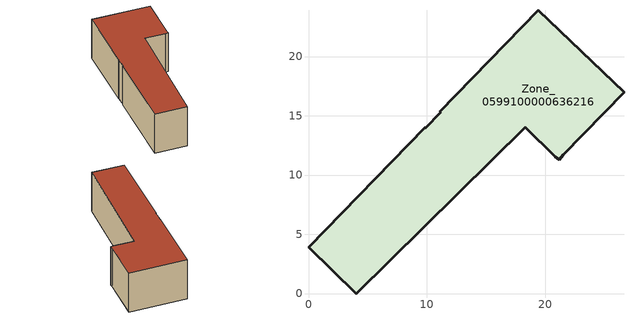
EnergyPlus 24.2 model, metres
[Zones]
Zone_0599100000636216
 floor ground (C_G): 0,3.9 9.85,14.05 9.87,13.97 11.17,15.29 11.08,15.32 19.39,23.89 26.63,16.98 21.51,11.72 21.16,11.29 20.84,11.53 18.3,14.05 4.04,0 z0
 wall outside (C_F): 21.51,11.72 26.63,16.98 19.39,23.89 11.08,15.32 11.17,15.29 9.87,13.97 9.85,14.05 0,3.9 4.04,0 18.3,14.05 20.84,11.53 21.16,11.29 21.51,11.72 z0:7.56
 roof outside (C_R): 4.04,0 18.3,14.05 20.84,11.53 21.16,11.29 21.51,11.72 26.63,16.98 19.39,23.89 11.08,15.32 11.17,15.29 9.87,13.97 9.85,14.05 0,3.9 z7.56
[BUILDING]
Pand.0599100000636216: North Axis=0; Terrain=City; Loads Convergence Tolerance Value=0.04; Temperature Convergence Tolerance Value=0.4; Solar Distribution=FullExterior; Maximum Number of Warmup Days=25; Minimum Number of Warmup Days=1
[Site:Location]
Rotterdam.The.Hague.AP_ZH_NLD Design_Conditions: Latitude=51.96; Longitude=4.45; Time Zone=1; Elevation=-4.5
[SITE:GROUNDTEMPERATURE:BUILDINGSURFACE]
18, 18, 18, 18, 18, 18, 18, 18, 18, 18, 18, 18
[MATERIAL] Thermal Absorptance=0.9; Solar Absorptance=0.7; Visible Absorptance=0.7
Name | Roughness | Thickness | Conductivity | Density | Specific Heat
G.D.1965 | MediumSmooth | 0.15 | 1 | 540 | 1210
F.D.1965 | Rough | 0.3 | 0.857143 | 1920 | 840
R.D.1965 | MediumRough | 0.2 | 0.08 | 1500 | 1000
[CONSTRUCTION]
C_G: G.D.1965
C_F: F.D.1965
C_R: R.D.1965
[ZONE]
Zone_0599100000636216: Type=1; Multiplier=1; Ceiling Height=Autocalculate; Volume=Autocalculate; Floor Area=autocalculate; Part of Total Floor Area=Yes
[ZONEINFILTRATION:DESIGNFLOWRATE]
Infil_Zone_0599100000636216: Zone or ZoneList or Space or SpaceList=Zone_0599100000636216; Schedule=AlwaysOn; Design Flow Rate Calculation Method=Flow/Area; Flow Rate per Floor Area=0.0042; Constant Term Coefficient=1; Temperature Term Coefficient=0; Velocity Term Coefficient=0; Velocity Squared Term Coefficient=0
[HVACTEMPLATE:ZONE:IDEALLOADSAIRSYSTEM]
Zone_0599100000636216: Maximum Heating Supply Air Temperature=50; Minimum Cooling Supply Air Temperature=13; Maximum Heating Supply Air Humidity Ratio=0.0156; Minimum Cooling Supply Air Humidity Ratio=0.0077; Heating Limit=NoLimit; Cooling Limit=NoLimit; Dehumidification Control Type=ConstantSensibleHeatRatio; Cooling Sensible Heat Ratio=0.7; Dehumidification Setpoint=60; Humidification Control Type=None; Humidification Setpoint=30; Outdoor Air Method=None; Outdoor Air Flow Rate per Person=0.00944; Outdoor Air Flow Rate per Zone Floor Area=0; Outdoor Air Flow Rate per Zone=0; Demand Controlled Ventilation Type=None; Outdoor Air Economizer Type=NoEconomizer; Heat Recovery Type=None; Sensible Heat Recovery Effectiveness=0.7; Latent Heat Recovery Effectiveness=0.65
[ZONECONTROL:THERMOSTAT]
ThermostatControl_Zone_0599100000636216: Zone or ZoneList=Zone_0599100000636216; Control Type Schedule=DualSetpointControlType; Control 1=Thermostat_Zone_0599100000636216; Temperature Difference Between Cutout And Setpoint=0
[THERMOSTATSETPOINT:DUALSETPOINT]
Thermostat_Zone_0599100000636216: Heating Setpoint Temperature Schedule=HeatingSetpoint_Zone_0599100000636216; Cooling Setpoint Temperature Schedule=CoolingSetpoint_Zone_0599100000636216
[SCHEDULE:COMPACT]
HeatingSetpoint_Zone_0599100000636216: Through: 12/31, For: AllDays, Until: 24:00, 21
CoolingSetpoint_Zone_0599100000636216: Through: 12/31, For: AllDays, Until: 24:00, 24
DualSetpointControlType: Through: 12/31, For: AllDays, Until: 24:00, 4
AlwaysOn: Through: 12/31, For: AllDays, Until: 24:00, 1
